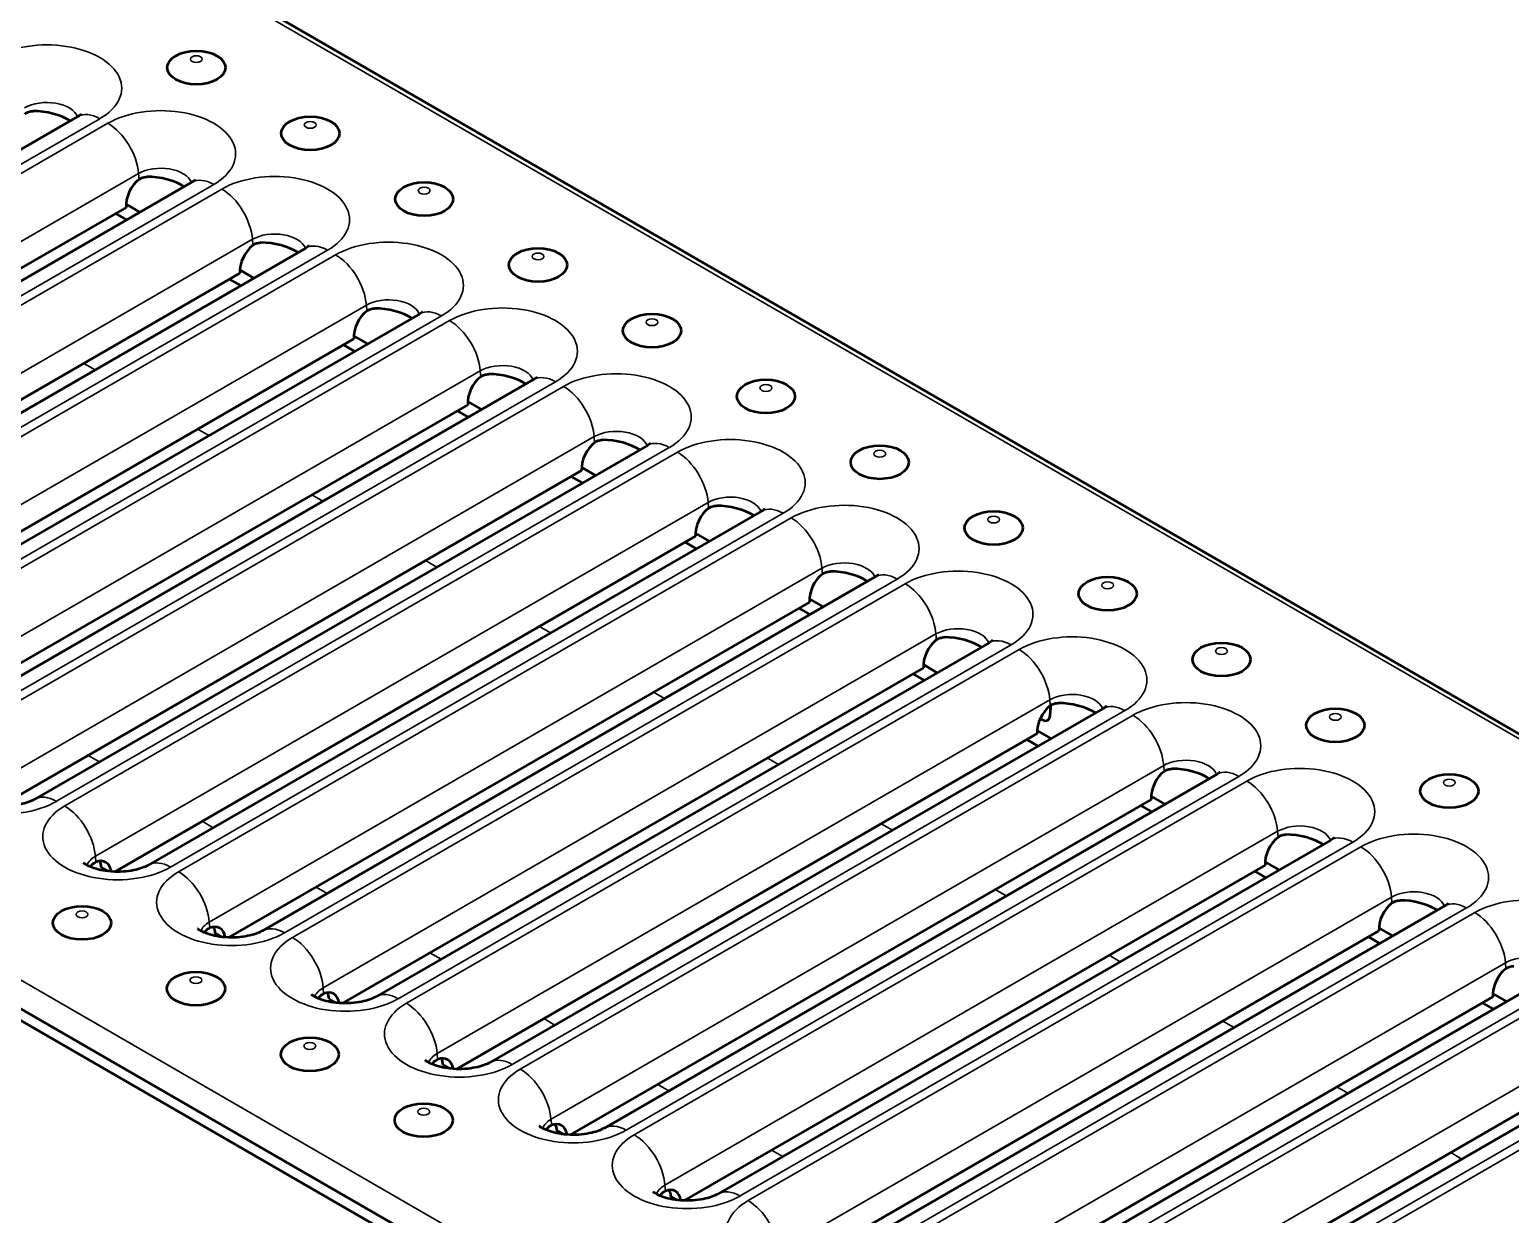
# Model space of a CAD drawing. Header units: millimetres. Extents: x 0 to 2181, y -65 to 1050.
# Drawn here: x 369.8 to 433.5, y 109.4 to 160.3 of the extents above; entities that cross this region are included whole.
import ezdxf

# ---------------------------------------------------------------- set-up
doc = ezdxf.new("R2010")
doc.units = ezdxf.units.MM
doc.header["$LTSCALE"] = 2.5
doc.layers.add('Sichtbar (ISO)', color=7, linetype='Continuous', lineweight=50)
doc.layers.add('Sichtbar schmal (ISO)', color=7, linetype='Continuous', lineweight=35)

msp = doc.modelspace()

# ---------------------------------------------------------------- linework, layer by layer
at = {"layer": 'Sichtbar (ISO)'}
for p, q in [((113.545, 314.953), (466.744, 111.033)), ((71.248, 289.865), (424.801, 85.741)), ((71.731, 290.09), (424.93, 86.17)), ((371.886, 156.566), (345.547, 141.359)), ((376.783, 153.739), (350.443, 138.532)), ((374.551, 152.451), (373.95, 152.798)), ((373.951, 152.658), (348.98, 138.241)), ((373.986, 152.124), (373.506, 152.401)), ((381.68, 150.912), (355.34, 135.705)), ((378.848, 149.831), (353.876, 135.414)), ((379.448, 149.624), (378.847, 149.971)), ((378.883, 149.297), (378.403, 149.574)), ((386.576, 148.085), (360.237, 132.878)), ((384.345, 146.796), (383.744, 147.144)), ((383.745, 147.004), (358.773, 132.587)), ((383.78, 146.47), (383.3, 146.747)), ((391.473, 145.258), (365.133, 130.05)), ((388.641, 144.177), (363.67, 129.76)), ((388.676, 143.643), (388.196, 143.92)), ((389.242, 143.969), (388.64, 144.316)), ((396.37, 142.431), (370.03, 127.223)), ((393.538, 141.35), (368.566, 126.933)), ((394.138, 141.142), (393.537, 141.489)), ((393.573, 140.816), (393.093, 141.093)), ((401.267, 139.603), (374.927, 124.396)), ((398.435, 138.523), (373.463, 124.105)), ((398.47, 137.989), (397.99, 138.266)), ((399.035, 138.315), (398.434, 138.662)), ((406.163, 136.776), (379.824, 121.569)), ((403.331, 135.696), (378.36, 121.278)), ((403.932, 135.488), (403.331, 135.835)), ((403.366, 135.162), (402.886, 135.439)), ((411.06, 133.949), (384.72, 118.742)), ((408.228, 132.869), (383.257, 118.451)), ((408.263, 132.334), (407.783, 132.612)), ((408.828, 132.661), (408.227, 133.008)), ((413.693, 131.252), (413.683, 130.901)), ((415.957, 131.122), (389.617, 115.915)), ((413.318, 130.653), (413.253, 130.69)), ((413.125, 130.041), (388.153, 115.624)), ((413.725, 129.834), (413.124, 130.181)), ((413.16, 129.507), (412.68, 129.784)), ((420.853, 128.295), (394.514, 113.088)), ((418.622, 127.007), (418.021, 127.354)), ((418.022, 127.214), (393.05, 112.797)), ((418.057, 126.68), (417.577, 126.957)), ((425.75, 125.468), (399.41, 110.261)), ((373.162, 124.128), (372.891, 124.285)), ((422.918, 124.387), (397.947, 109.97)), ((423.519, 124.18), (422.917, 124.527)), ((422.953, 123.853), (422.473, 124.13)), ((430.647, 122.641), (404.307, 107.434)), ((428.415, 121.352), (427.814, 121.699)), ((378.059, 121.301), (377.788, 121.458)), ((427.815, 121.56), (402.843, 107.143)), ((427.85, 121.026), (427.37, 121.303)), ((435.544, 119.814), (409.204, 104.606)), ((382.956, 118.474), (382.684, 118.631)), ((432.712, 118.733), (407.74, 104.316)), ((432.747, 118.199), (432.267, 118.476)), ((433.312, 118.525), (432.711, 118.872)), ((440.44, 116.987), (414.101, 101.779)), ((437.608, 115.906), (412.637, 101.488)), ((387.852, 115.647), (387.581, 115.803)), ((392.749, 112.82), (392.478, 112.976)), ((397.646, 109.993), (397.374, 110.149))]:
    msp.add_line(p, q, dxfattribs=at)
for centre in [(376.974, 158.67), (381.871, 155.843), (386.768, 153.016), (391.664, 150.188), (396.561, 147.361), (401.458, 144.534), (406.354, 141.707), (411.251, 138.88), (416.148, 136.053), (421.045, 133.226), (425.941, 130.399), (430.838, 127.571), (372.06, 121.907), (376.956, 119.08), (381.853, 116.253), (386.75, 113.426)]:
    msp.add_ellipse(centre, major_axis=(1.25, 0), ratio=0.57735, dxfattribs=at)
for centre, major_axis, ratio, start_param, end_param in [((370.523, 156.217), (1.329, -0.278), 0.38606, 0.768439, 2.089253), ((374.658, 153.067), (0.427, 0.906), 0.625236, 0.858781, 2.30425), ((375.42, 153.39), (1.329, -0.278), 0.38606, 0.768439, 2.089253), ((379.555, 150.239), (0.427, 0.906), 0.625236, 0.858781, 2.30425), ((380.316, 150.563), (1.329, -0.278), 0.38606, 0.768439, 2.089253), ((385.213, 147.736), (1.329, -0.278), 0.38606, 0.768439, 2.089253), ((384.452, 147.412), (0.427, 0.906), 0.625236, 0.858781, 2.30425), ((389.348, 144.585), (0.427, 0.906), 0.625236, 0.858781, 2.30425), ((390.11, 144.909), (1.329, -0.278), 0.38606, 0.768439, 2.089253), ((395.007, 142.082), (1.329, -0.278), 0.38606, 0.768439, 2.089253), ((394.245, 141.758), (0.427, 0.906), 0.625236, 0.858781, 2.30425), ((399.142, 138.931), (0.427, 0.906), 0.625236, 0.858781, 2.30425), ((399.903, 139.254), (1.329, -0.278), 0.38606, 0.768439, 2.089253), ((404.039, 136.104), (0.427, 0.906), 0.625236, 0.858781, 2.30425), ((404.8, 136.427), (1.329, -0.278), 0.38606, 0.768439, 2.089253), ((408.935, 133.277), (0.427, 0.906), 0.625236, 0.858781, 2.30425), ((409.697, 133.6), (1.329, -0.278), 0.38606, 0.768439, 2.089253), ((413.832, 130.45), (0.427, 0.906), 0.625236, 0.858781, 2.30425), ((414.593, 130.773), (1.329, -0.278), 0.38606, 0.768439, 2.089253), ((412.702, 132.32), (0.862, -1.708), 0.273425, 5.887592, 6.749897), ((418.729, 127.623), (0.427, 0.906), 0.625236, 0.858781, 2.30425), ((419.49, 127.946), (1.329, -0.278), 0.38606, 0.768439, 2.089253), ((423.625, 124.795), (0.427, 0.906), 0.625236, 0.858781, 2.30425), ((424.387, 125.119), (1.329, -0.278), 0.38606, 0.768439, 2.089253), ((372.625, 123.622), (-0.427, -0.906), 0.625236, 2.404136, 3.749718), ((372.184, 123.877), (0.427, 0.906), 0.625236, 5.445842, 5.813139), ((429.284, 122.292), (1.329, -0.278), 0.38606, 0.768439, 2.089253), ((428.522, 121.968), (0.427, 0.906), 0.625236, 0.858781, 2.30425), ((377.522, 120.795), (-0.427, -0.906), 0.625236, 2.404136, 3.749718), ((377.081, 121.049), (0.427, 0.906), 0.625236, 5.445842, 5.813139), ((433.419, 119.141), (0.427, 0.906), 0.625236, 0.858781, 2.30425), ((382.419, 117.967), (-0.427, -0.906), 0.625236, 2.404136, 3.749718), ((381.977, 118.222), (0.427, 0.906), 0.625236, 5.445842, 5.813139), ((387.316, 115.14), (-0.427, -0.906), 0.625236, 2.404136, 3.749718), ((386.874, 115.395), (0.427, 0.906), 0.625236, 5.445842, 5.813139), ((392.212, 112.313), (-0.427, -0.906), 0.625236, 2.404136, 3.749718), ((391.771, 112.568), (0.427, 0.906), 0.625236, 5.445842, 5.813139), ((397.109, 109.486), (-0.427, -0.906), 0.625236, 2.404136, 3.749718), ((396.667, 109.741), (0.427, 0.906), 0.625236, 5.445842, 5.813139)]:
    msp.add_ellipse(centre, major_axis=major_axis, ratio=ratio, start_param=start_param, end_param=end_param, dxfattribs=at)
for points, knots in [([(369.612, 156.688), (369.617, 156.692), (369.621, 156.695), (369.632, 156.702), (369.637, 156.706), (369.652, 156.715), (369.661, 156.721), (369.69, 156.737), (369.71, 156.747), (369.784, 156.778), (369.841, 156.791), (369.919, 156.799), (369.938, 156.8), (369.958, 156.8)], [0, 0, 0, 0, 0.00408074, 0.00408074, 0.00866605, 0.00866605, 0.01635188, 0.01635188, 0.03189008, 0.03189008, 0.07280019, 0.07280019, 0.08630397, 0.08630397, 0.08630397, 0.08630397]), ([(372.01, 156.654), (372.01, 156.654), (372.01, 156.654), (372.01, 156.654), (372.001, 156.644), (371.96, 156.612), (371.928, 156.59), (371.886, 156.566)], [5.9925471, 5.9925471, 5.9925471, 5.9925471, 5.9937874, 5.9937874, 6.1384863, 6.1384863, 6.2831853, 6.2831853, 6.2831853, 6.2831853]), ([(374.509, 153.861), (374.513, 153.865), (374.518, 153.868), (374.528, 153.875), (374.534, 153.879), (374.548, 153.888), (374.558, 153.894), (374.587, 153.91), (374.607, 153.92), (374.681, 153.951), (374.737, 153.964), (374.815, 153.972), (374.835, 153.973), (374.854, 153.973)], [0, 0, 0, 0, 0.00408074, 0.00408074, 0.00866605, 0.00866605, 0.01635188, 0.01635188, 0.03189008, 0.03189008, 0.07280019, 0.07280019, 0.08630397, 0.08630397, 0.08630397, 0.08630397]), ([(376.907, 153.827), (376.907, 153.827), (376.907, 153.827), (376.907, 153.827), (376.897, 153.817), (376.856, 153.785), (376.825, 153.763), (376.783, 153.739)], [5.9925471, 5.9925471, 5.9925471, 5.9925471, 5.9937874, 5.9937874, 6.1384863, 6.1384863, 6.2831853, 6.2831853, 6.2831853, 6.2831853]), ([(379.405, 151.034), (379.41, 151.037), (379.415, 151.041), (379.425, 151.048), (379.43, 151.052), (379.445, 151.061), (379.455, 151.067), (379.483, 151.083), (379.503, 151.093), (379.577, 151.123), (379.634, 151.137), (379.712, 151.145), (379.732, 151.146), (379.751, 151.146)], [0, 0, 0, 0, 0.00408074, 0.00408074, 0.00866605, 0.00866605, 0.01635188, 0.01635188, 0.03189008, 0.03189008, 0.07280019, 0.07280019, 0.08630397, 0.08630397, 0.08630397, 0.08630397]), ([(381.804, 151), (381.804, 151), (381.804, 151), (381.804, 151), (381.794, 150.99), (381.753, 150.958), (381.722, 150.936), (381.68, 150.912)], [5.9925471, 5.9925471, 5.9925471, 5.9925471, 5.9937874, 5.9937874, 6.1384863, 6.1384863, 6.2831853, 6.2831853, 6.2831853, 6.2831853]), ([(384.302, 148.207), (384.307, 148.21), (384.311, 148.214), (384.322, 148.221), (384.327, 148.224), (384.342, 148.234), (384.351, 148.24), (384.38, 148.256), (384.4, 148.265), (384.474, 148.296), (384.531, 148.31), (384.609, 148.318), (384.628, 148.319), (384.648, 148.319)], [0, 0, 0, 0, 0.00408074, 0.00408074, 0.00866605, 0.00866605, 0.01635188, 0.01635188, 0.03189008, 0.03189008, 0.07280019, 0.07280019, 0.08630397, 0.08630397, 0.08630397, 0.08630397]), ([(386.701, 148.173), (386.701, 148.173), (386.701, 148.173), (386.7, 148.173), (386.691, 148.163), (386.65, 148.131), (386.618, 148.109), (386.576, 148.085)], [5.9925471, 5.9925471, 5.9925471, 5.9925471, 5.9937874, 5.9937874, 6.1384863, 6.1384863, 6.2831853, 6.2831853, 6.2831853, 6.2831853]), ([(389.199, 145.38), (389.203, 145.383), (389.208, 145.387), (389.218, 145.394), (389.224, 145.397), (389.239, 145.407), (389.248, 145.412), (389.277, 145.429), (389.297, 145.438), (389.371, 145.469), (389.428, 145.483), (389.506, 145.491), (389.525, 145.492), (389.545, 145.492)], [0, 0, 0, 0, 0.00408074, 0.00408074, 0.00866605, 0.00866605, 0.01635188, 0.01635188, 0.03189008, 0.03189008, 0.07280019, 0.07280019, 0.08630397, 0.08630397, 0.08630397, 0.08630397]), ([(391.597, 145.346), (391.597, 145.346), (391.597, 145.346), (391.597, 145.346), (391.588, 145.336), (391.546, 145.304), (391.515, 145.282), (391.473, 145.258)], [5.9925471, 5.9925471, 5.9925471, 5.9925471, 5.9937874, 5.9937874, 6.1384863, 6.1384863, 6.2831853, 6.2831853, 6.2831853, 6.2831853]), ([(394.095, 142.553), (394.1, 142.556), (394.105, 142.559), (394.115, 142.567), (394.121, 142.57), (394.135, 142.58), (394.145, 142.585), (394.174, 142.602), (394.193, 142.611), (394.268, 142.642), (394.324, 142.656), (394.402, 142.664), (394.422, 142.665), (394.441, 142.665)], [0, 0, 0, 0, 0.00408074, 0.00408074, 0.00866605, 0.00866605, 0.01635188, 0.01635188, 0.03189008, 0.03189008, 0.07280019, 0.07280019, 0.08630397, 0.08630397, 0.08630397, 0.08630397]), ([(396.494, 142.519), (396.494, 142.519), (396.494, 142.519), (396.494, 142.518), (396.484, 142.508), (396.443, 142.477), (396.412, 142.455), (396.37, 142.431)], [5.9925471, 5.9925471, 5.9925471, 5.9925471, 5.9937874, 5.9937874, 6.1384863, 6.1384863, 6.2831853, 6.2831853, 6.2831853, 6.2831853]), ([(398.992, 139.725), (398.997, 139.729), (399.002, 139.732), (399.012, 139.739), (399.017, 139.743), (399.032, 139.753), (399.041, 139.758), (399.07, 139.774), (399.09, 139.784), (399.164, 139.815), (399.221, 139.829), (399.299, 139.836), (399.318, 139.838), (399.338, 139.838)], [0, 0, 0, 0, 0.00408074, 0.00408074, 0.00866605, 0.00866605, 0.01635188, 0.01635188, 0.03189008, 0.03189008, 0.07280019, 0.07280019, 0.08630397, 0.08630397, 0.08630397, 0.08630397]), ([(401.391, 139.691), (401.391, 139.691), (401.391, 139.691), (401.391, 139.691), (401.381, 139.681), (401.34, 139.649), (401.308, 139.628), (401.267, 139.603)], [5.9925471, 5.9925471, 5.9925471, 5.9925471, 5.9937874, 5.9937874, 6.1384863, 6.1384863, 6.2831853, 6.2831853, 6.2831853, 6.2831853]), ([(403.889, 136.898), (403.894, 136.902), (403.898, 136.905), (403.909, 136.912), (403.914, 136.916), (403.929, 136.925), (403.938, 136.931), (403.967, 136.947), (403.987, 136.957), (404.061, 136.988), (404.118, 137.002), (404.196, 137.009), (404.215, 137.01), (404.235, 137.011)], [0, 0, 0, 0, 0.00408074, 0.00408074, 0.00866605, 0.00866605, 0.01635188, 0.01635188, 0.03189008, 0.03189008, 0.07280019, 0.07280019, 0.08630397, 0.08630397, 0.08630397, 0.08630397]), ([(406.287, 136.864), (406.287, 136.864), (406.287, 136.864), (406.287, 136.864), (406.278, 136.854), (406.237, 136.822), (406.205, 136.801), (406.163, 136.776)], [5.9925471, 5.9925471, 5.9925471, 5.9925471, 5.9937874, 5.9937874, 6.1384863, 6.1384863, 6.2831853, 6.2831853, 6.2831853, 6.2831853]), ([(408.786, 134.071), (408.79, 134.075), (408.795, 134.078), (408.805, 134.085), (408.811, 134.089), (408.825, 134.098), (408.835, 134.104), (408.864, 134.12), (408.884, 134.13), (408.958, 134.161), (409.014, 134.174), (409.092, 134.182), (409.112, 134.183), (409.131, 134.183)], [0, 0, 0, 0, 0.00408074, 0.00408074, 0.00866605, 0.00866605, 0.01635188, 0.01635188, 0.03189008, 0.03189008, 0.07280019, 0.07280019, 0.08630397, 0.08630397, 0.08630397, 0.08630397]), ([(411.184, 134.037), (411.184, 134.037), (411.184, 134.037), (411.184, 134.037), (411.174, 134.027), (411.133, 133.995), (411.102, 133.973), (411.06, 133.949)], [5.9925471, 5.9925471, 5.9925471, 5.9925471, 5.9937874, 5.9937874, 6.1384863, 6.1384863, 6.2831853, 6.2831853, 6.2831853, 6.2831853]), ([(413.682, 131.244), (413.687, 131.248), (413.692, 131.251), (413.702, 131.258), (413.707, 131.262), (413.722, 131.271), (413.732, 131.277), (413.76, 131.293), (413.78, 131.303), (413.854, 131.334), (413.911, 131.347), (413.989, 131.355), (414.009, 131.356), (414.028, 131.356)], [0, 0, 0, 0, 0.00408074, 0.00408074, 0.00866605, 0.00866605, 0.01635188, 0.01635188, 0.03189008, 0.03189008, 0.07280019, 0.07280019, 0.08630397, 0.08630397, 0.08630397, 0.08630397]), ([(416.081, 131.21), (416.081, 131.21), (416.081, 131.21), (416.081, 131.21), (416.071, 131.2), (416.03, 131.168), (415.999, 131.146), (415.957, 131.122)], [5.9925471, 5.9925471, 5.9925471, 5.9925471, 5.9937874, 5.9937874, 6.1384863, 6.1384863, 6.2831853, 6.2831853, 6.2831853, 6.2831853]), ([(418.579, 128.417), (418.584, 128.42), (418.588, 128.424), (418.599, 128.431), (418.604, 128.435), (418.619, 128.444), (418.628, 128.45), (418.657, 128.466), (418.677, 128.476), (418.751, 128.506), (418.808, 128.52), (418.886, 128.528), (418.905, 128.529), (418.925, 128.529)], [0, 0, 0, 0, 0.00408074, 0.00408074, 0.00866605, 0.00866605, 0.01635188, 0.01635188, 0.03189008, 0.03189008, 0.07280019, 0.07280019, 0.08630397, 0.08630397, 0.08630397, 0.08630397]), ([(420.978, 128.383), (420.978, 128.383), (420.978, 128.383), (420.977, 128.383), (420.968, 128.373), (420.927, 128.341), (420.895, 128.319), (420.853, 128.295)], [5.9925471, 5.9925471, 5.9925471, 5.9925471, 5.9937874, 5.9937874, 6.1384863, 6.1384863, 6.2831853, 6.2831853, 6.2831853, 6.2831853]), ([(370.03, 127.223), (369.975, 127.192), (369.903, 127.156), (369.721, 127.085), (369.609, 127.049), (369.352, 126.988), (369.205, 126.963), (368.891, 126.932), (368.724, 126.927), (368.392, 126.939), (368.228, 126.956), (367.928, 127.009), (367.792, 127.044), (367.565, 127.12), (367.472, 127.16), (367.336, 127.232), (367.289, 127.263), (367.24, 127.301), (367.23, 127.311), (367.23, 127.311)], [0, 0, 0, 0, 0.189046, 0.189046, 0.393778, 0.393778, 0.61517, 0.61517, 0.847919, 0.847919, 1.083014, 1.083014, 1.310252, 1.310252, 1.521235, 1.521235, 1.713942, 1.713942, 1.861435, 1.861435, 1.861435, 1.861435]), ([(423.476, 125.59), (423.48, 125.593), (423.485, 125.597), (423.495, 125.604), (423.501, 125.607), (423.516, 125.617), (423.525, 125.623), (423.554, 125.639), (423.574, 125.649), (423.648, 125.679), (423.705, 125.693), (423.783, 125.701), (423.802, 125.702), (423.822, 125.702)], [0, 0, 0, 0, 0.00408074, 0.00408074, 0.00866605, 0.00866605, 0.01635188, 0.01635188, 0.03189008, 0.03189008, 0.07280019, 0.07280019, 0.08630397, 0.08630397, 0.08630397, 0.08630397]), ([(425.874, 125.556), (425.874, 125.556), (425.874, 125.556), (425.874, 125.556), (425.865, 125.546), (425.823, 125.514), (425.792, 125.492), (425.75, 125.468)], [5.9925471, 5.9925471, 5.9925471, 5.9925471, 5.9937874, 5.9937874, 6.1384863, 6.1384863, 6.2831853, 6.2831853, 6.2831853, 6.2831853]), ([(374.927, 124.396), (374.872, 124.365), (374.799, 124.329), (374.617, 124.258), (374.506, 124.222), (374.249, 124.161), (374.102, 124.136), (373.788, 124.105), (373.621, 124.1), (373.289, 124.112), (373.125, 124.129), (372.825, 124.182), (372.688, 124.217), (372.462, 124.293), (372.369, 124.333), (372.232, 124.405), (372.185, 124.436), (372.136, 124.474), (372.127, 124.484), (372.127, 124.484)], [0, 0, 0, 0, 0.189046, 0.189046, 0.393778, 0.393778, 0.61517, 0.61517, 0.847919, 0.847919, 1.083014, 1.083014, 1.310252, 1.310252, 1.521235, 1.521235, 1.713942, 1.713942, 1.861435, 1.861435, 1.861435, 1.861435]), ([(372.421, 124.313), (372.436, 124.338), (372.454, 124.362), (372.506, 124.424), (372.545, 124.458), (372.598, 124.491), (372.608, 124.497), (372.623, 124.505), (372.629, 124.508), (372.638, 124.512), (372.641, 124.513), (372.647, 124.516), (372.649, 124.517), (372.652, 124.518)], [0.0078644, 0.0078644, 0.0078644, 0.0078644, 0.02938975, 0.02938975, 0.06890596, 0.06890596, 0.07769372, 0.07769372, 0.08251673, 0.08251673, 0.08509365, 0.08509365, 0.08756849, 0.08756849, 0.08756849, 0.08756849]), ([(428.372, 122.763), (428.377, 122.766), (428.382, 122.77), (428.392, 122.777), (428.398, 122.78), (428.412, 122.79), (428.422, 122.795), (428.451, 122.812), (428.47, 122.821), (428.545, 122.852), (428.601, 122.866), (428.679, 122.874), (428.699, 122.875), (428.718, 122.875)], [0, 0, 0, 0, 0.00408074, 0.00408074, 0.00866605, 0.00866605, 0.01635188, 0.01635188, 0.03189008, 0.03189008, 0.07280019, 0.07280019, 0.08630397, 0.08630397, 0.08630397, 0.08630397]), ([(430.771, 122.729), (430.771, 122.729), (430.771, 122.729), (430.771, 122.729), (430.761, 122.719), (430.72, 122.687), (430.689, 122.665), (430.647, 122.641)], [5.9925471, 5.9925471, 5.9925471, 5.9925471, 5.9937874, 5.9937874, 6.1384863, 6.1384863, 6.2831853, 6.2831853, 6.2831853, 6.2831853]), ([(379.824, 121.569), (379.769, 121.537), (379.696, 121.502), (379.514, 121.43), (379.402, 121.395), (379.146, 121.334), (378.998, 121.309), (378.685, 121.278), (378.517, 121.273), (378.186, 121.285), (378.021, 121.302), (377.721, 121.355), (377.585, 121.39), (377.358, 121.466), (377.266, 121.506), (377.129, 121.578), (377.082, 121.609), (377.033, 121.647), (377.023, 121.657), (377.023, 121.657)], [0, 0, 0, 0, 0.189046, 0.189046, 0.393778, 0.393778, 0.61517, 0.61517, 0.847919, 0.847919, 1.083014, 1.083014, 1.310252, 1.310252, 1.521235, 1.521235, 1.713942, 1.713942, 1.861435, 1.861435, 1.861435, 1.861435]), ([(377.318, 121.486), (377.333, 121.511), (377.35, 121.535), (377.403, 121.597), (377.442, 121.631), (377.495, 121.664), (377.505, 121.67), (377.52, 121.678), (377.526, 121.681), (377.534, 121.685), (377.537, 121.686), (377.543, 121.689), (377.546, 121.69), (377.549, 121.691)], [0.0078644, 0.0078644, 0.0078644, 0.0078644, 0.02938975, 0.02938975, 0.06890596, 0.06890596, 0.07769372, 0.07769372, 0.08251673, 0.08251673, 0.08509365, 0.08509365, 0.08756849, 0.08756849, 0.08756849, 0.08756849]), ([(433.269, 119.936), (433.274, 119.939), (433.279, 119.943), (433.289, 119.95), (433.294, 119.953), (433.309, 119.963), (433.318, 119.968), (433.347, 119.985), (433.367, 119.994), (433.441, 120.025), (433.498, 120.039), (433.576, 120.047), (433.595, 120.048), (433.615, 120.048)], [0, 0, 0, 0, 0.00408074, 0.00408074, 0.00866605, 0.00866605, 0.01635188, 0.01635188, 0.03189008, 0.03189008, 0.07280019, 0.07280019, 0.08630397, 0.08630397, 0.08630397, 0.08630397]), ([(384.72, 118.742), (384.665, 118.71), (384.593, 118.675), (384.411, 118.603), (384.299, 118.568), (384.042, 118.507), (383.895, 118.482), (383.581, 118.451), (383.414, 118.445), (383.082, 118.457), (382.918, 118.475), (382.618, 118.528), (382.482, 118.563), (382.255, 118.639), (382.162, 118.679), (382.026, 118.75), (381.979, 118.782), (381.93, 118.82), (381.92, 118.83), (381.92, 118.83)], [0, 0, 0, 0, 0.189046, 0.189046, 0.393778, 0.393778, 0.61517, 0.61517, 0.847919, 0.847919, 1.083014, 1.083014, 1.310252, 1.310252, 1.521235, 1.521235, 1.713942, 1.713942, 1.861435, 1.861435, 1.861435, 1.861435]), ([(382.214, 118.659), (382.23, 118.684), (382.247, 118.708), (382.3, 118.77), (382.339, 118.804), (382.392, 118.837), (382.401, 118.843), (382.417, 118.851), (382.422, 118.853), (382.431, 118.857), (382.434, 118.859), (382.44, 118.862), (382.443, 118.863), (382.446, 118.864)], [0.0078644, 0.0078644, 0.0078644, 0.0078644, 0.02938975, 0.02938975, 0.06890596, 0.06890596, 0.07769372, 0.07769372, 0.08251673, 0.08251673, 0.08509365, 0.08509365, 0.08756849, 0.08756849, 0.08756849, 0.08756849]), ([(389.617, 115.915), (389.562, 115.883), (389.489, 115.848), (389.308, 115.776), (389.196, 115.741), (388.939, 115.68), (388.792, 115.655), (388.478, 115.624), (388.311, 115.618), (387.979, 115.63), (387.815, 115.648), (387.515, 115.701), (387.378, 115.736), (387.152, 115.812), (387.059, 115.852), (386.923, 115.923), (386.875, 115.955), (386.827, 115.993), (386.817, 116.003), (386.817, 116.003)], [0, 0, 0, 0, 0.189046, 0.189046, 0.393778, 0.393778, 0.61517, 0.61517, 0.847919, 0.847919, 1.083014, 1.083014, 1.310252, 1.310252, 1.521235, 1.521235, 1.713942, 1.713942, 1.861435, 1.861435, 1.861435, 1.861435]), ([(387.111, 115.831), (387.127, 115.857), (387.144, 115.88), (387.196, 115.943), (387.235, 115.977), (387.288, 116.01), (387.298, 116.015), (387.314, 116.024), (387.319, 116.026), (387.328, 116.03), (387.331, 116.032), (387.337, 116.034), (387.34, 116.036), (387.343, 116.037)], [0.0078644, 0.0078644, 0.0078644, 0.0078644, 0.02938975, 0.02938975, 0.06890596, 0.06890596, 0.07769372, 0.07769372, 0.08251673, 0.08251673, 0.08509365, 0.08509365, 0.08756849, 0.08756849, 0.08756849, 0.08756849]), ([(394.514, 113.088), (394.459, 113.056), (394.386, 113.02), (394.204, 112.949), (394.092, 112.914), (393.836, 112.853), (393.689, 112.828), (393.375, 112.797), (393.207, 112.791), (392.876, 112.803), (392.711, 112.821), (392.412, 112.874), (392.275, 112.909), (392.049, 112.985), (391.956, 113.025), (391.819, 113.096), (391.772, 113.128), (391.723, 113.166), (391.713, 113.176), (391.713, 113.176)], [0, 0, 0, 0, 0.189046, 0.189046, 0.393778, 0.393778, 0.61517, 0.61517, 0.847919, 0.847919, 1.083014, 1.083014, 1.310252, 1.310252, 1.521235, 1.521235, 1.713942, 1.713942, 1.861435, 1.861435, 1.861435, 1.861435]), ([(392.008, 113.004), (392.023, 113.03), (392.04, 113.053), (392.093, 113.116), (392.132, 113.15), (392.185, 113.183), (392.195, 113.188), (392.21, 113.196), (392.216, 113.199), (392.224, 113.203), (392.227, 113.205), (392.233, 113.207), (392.236, 113.209), (392.239, 113.21)], [0.0078644, 0.0078644, 0.0078644, 0.0078644, 0.02938975, 0.02938975, 0.06890596, 0.06890596, 0.07769372, 0.07769372, 0.08251673, 0.08251673, 0.08509365, 0.08509365, 0.08756849, 0.08756849, 0.08756849, 0.08756849]), ([(399.41, 110.261), (399.356, 110.229), (399.283, 110.193), (399.101, 110.122), (398.989, 110.087), (398.732, 110.025), (398.585, 110.001), (398.272, 109.969), (398.104, 109.964), (397.772, 109.976), (397.608, 109.994), (397.308, 110.047), (397.172, 110.082), (396.945, 110.157), (396.852, 110.198), (396.716, 110.269), (396.669, 110.301), (396.62, 110.338), (396.61, 110.349), (396.61, 110.349)], [0, 0, 0, 0, 0.189046, 0.189046, 0.393778, 0.393778, 0.61517, 0.61517, 0.847919, 0.847919, 1.083014, 1.083014, 1.310252, 1.310252, 1.521235, 1.521235, 1.713942, 1.713942, 1.861435, 1.861435, 1.861435, 1.861435]), ([(396.905, 110.177), (396.92, 110.202), (396.937, 110.226), (396.99, 110.289), (397.029, 110.323), (397.082, 110.356), (397.092, 110.361), (397.107, 110.369), (397.113, 110.372), (397.121, 110.376), (397.124, 110.378), (397.13, 110.38), (397.133, 110.381), (397.136, 110.383)], [0.0078644, 0.0078644, 0.0078644, 0.0078644, 0.02938975, 0.02938975, 0.06890596, 0.06890596, 0.07769372, 0.07769372, 0.08251673, 0.08251673, 0.08509365, 0.08509365, 0.08756849, 0.08756849, 0.08756849, 0.08756849])]:
    msp.add_open_spline(points, degree=3, knots=knots, dxfattribs=at)
at = {"layer": 'Sichtbar schmal (ISO)'}
for p, q in [((466.432, 111.002), (113.232, 314.922)), ((72.043, 291.141), (425.243, 87.221)), ((346.484, 141.266), (372.823, 156.473)), ((373.17, 156.273), (346.83, 141.066)), ((348.15, 138.907), (374.49, 154.114)), ((374.49, 154.114), (374.509, 153.861)), ((351.38, 138.439), (377.72, 153.646)), ((378.066, 153.446), (351.727, 138.239)), ((353.047, 136.08), (379.387, 151.287)), ((379.387, 151.287), (379.405, 151.034)), ((356.277, 135.612), (382.617, 150.819)), ((382.963, 150.619), (356.623, 135.412)), ((357.944, 133.253), (384.284, 148.46)), ((384.284, 148.46), (384.302, 148.207)), ((361.174, 132.785), (387.514, 147.992)), ((387.86, 147.792), (361.52, 132.585)), ((372.138, 145.957), (372.618, 145.68)), ((362.841, 130.425), (389.18, 145.633)), ((366.071, 129.958), (392.41, 145.165)), ((389.18, 145.633), (389.199, 145.38)), ((392.757, 144.965), (366.417, 129.758)), ((367.737, 127.598), (394.077, 142.806)), ((377.035, 143.13), (377.515, 142.853)), ((394.077, 142.806), (394.095, 142.553)), ((370.967, 127.131), (397.307, 142.338)), ((397.653, 142.138), (371.314, 126.931)), ((381.932, 140.303), (382.412, 140.026)), ((372.634, 124.771), (398.974, 139.978)), ((375.864, 124.303), (402.204, 139.511)), ((398.974, 139.978), (398.992, 139.725)), ((402.55, 139.311), (376.21, 124.103)), ((377.531, 121.944), (403.87, 137.151)), ((386.828, 137.476), (387.308, 137.199)), ((403.87, 137.151), (403.889, 136.898)), ((380.761, 121.476), (407.1, 136.684)), ((407.447, 136.484), (381.107, 121.276)), ((382.427, 119.117), (408.767, 134.324)), ((391.725, 134.649), (392.205, 134.372)), ((408.767, 134.324), (408.786, 134.071)), ((385.657, 118.649), (411.997, 133.856)), ((412.343, 133.656), (386.004, 118.449)), ((396.622, 131.822), (397.102, 131.545)), ((387.324, 116.29), (413.664, 131.497)), ((413.658, 131.226), (413.683, 130.901)), ((413.664, 131.497), (413.682, 131.244)), ((390.554, 115.822), (416.894, 131.029)), ((417.24, 130.829), (390.9, 115.622)), ((413.318, 130.653), (413.307, 130.799)), ((372.325, 129.102), (372.805, 128.825)), ((392.221, 113.463), (418.561, 128.67)), ((401.519, 128.995), (401.999, 128.718)), ((418.561, 128.67), (418.579, 128.417)), ((395.451, 112.995), (421.791, 128.202)), ((422.137, 128.002), (395.797, 112.795)), ((377.222, 126.275), (377.701, 125.998)), ((406.415, 126.168), (406.895, 125.891)), ((397.118, 110.636), (423.457, 125.843)), ((423.457, 125.843), (423.476, 125.59)), ((372.634, 124.771), (372.652, 124.518)), ((400.348, 110.168), (426.687, 125.375)), ((427.034, 125.175), (400.694, 109.968)), ((382.118, 123.448), (382.598, 123.171)), ((402.014, 107.808), (428.354, 123.016)), ((411.312, 123.34), (411.792, 123.063)), ((428.354, 123.016), (428.372, 122.763)), ((405.244, 107.341), (431.584, 122.548)), ((431.93, 122.348), (405.591, 107.141)), ((377.531, 121.944), (377.549, 121.691)), ((387.015, 120.621), (387.495, 120.344)), ((416.209, 120.513), (416.689, 120.236)), ((406.911, 104.981), (433.251, 120.189)), ((410.141, 104.514), (436.481, 119.721)), ((433.251, 120.189), (433.269, 119.936)), ((382.427, 119.117), (382.446, 118.864)), ((436.827, 119.521), (410.487, 104.314)), ((391.912, 117.794), (392.392, 117.517)), ((411.808, 102.154), (438.147, 117.361)), ((421.105, 117.686), (421.585, 117.409)), ((415.038, 101.686), (441.377, 116.894)), ((441.724, 116.694), (415.384, 101.486)), ((387.324, 116.29), (387.343, 116.037)), ((396.808, 114.967), (397.288, 114.69)), ((426.002, 114.859), (426.482, 114.582)), ((392.221, 113.463), (392.239, 113.21)), ((401.705, 112.14), (402.185, 111.863)), ((430.899, 112.032), (431.379, 111.755)), ((397.118, 110.636), (397.136, 110.383))]:
    msp.add_line(p, q, dxfattribs=at)
for centre, major_axis, start_param, end_param in [((370.548, 157.787), (3.218, 0), 5.497787, 8.63938), ((370.548, 156.39), (1.35, 0), 0.214122, 2.356194), ((372.823, 154.943), (-0.937, 1.623), 5.497787, 6.283185), ((375.445, 154.96), (3.218, 0), 5.497787, 8.63938), ((373.17, 154.743), (0.937, -1.623), 0.872665, 2.356194), ((375.445, 153.563), (1.35, 0), 0.214122, 2.356194), ((380.342, 152.133), (3.218, 0), 5.497787, 8.63938), ((377.72, 152.116), (-0.937, 1.623), 5.497787, 6.283185), ((378.066, 151.916), (0.937, -1.623), 0.872665, 2.356194), ((380.342, 150.736), (1.35, 0), 0.214122, 2.356194), ((382.617, 149.289), (-0.937, 1.623), 5.497787, 6.283185), ((385.238, 149.306), (3.218, 0), 5.497787, 8.63938), ((382.963, 149.089), (0.937, -1.623), 0.872665, 2.356194), ((385.238, 147.908), (1.35, 0), 0.214122, 2.356194), ((390.135, 146.478), (3.218, 0), 5.497787, 8.63938), ((387.514, 146.462), (-0.937, 1.623), 5.497787, 6.283185), ((387.86, 146.262), (0.937, -1.623), 0.872665, 2.356194), ((390.135, 145.081), (1.35, 0), 0.214122, 2.356194), ((392.41, 143.634), (-0.937, 1.623), 5.497787, 6.283185), ((395.032, 143.651), (3.218, 0), 5.497787, 8.63938), ((392.757, 143.434), (0.937, -1.623), 0.872665, 2.356194), ((395.032, 142.254), (1.35, 0), 0.214122, 2.356194), ((399.929, 140.824), (3.218, 0), 5.497787, 8.63938), ((397.307, 140.807), (-0.937, 1.623), 5.497787, 6.283185), ((397.653, 140.607), (0.937, -1.623), 0.872665, 2.356194), ((399.929, 139.427), (1.35, 0), 0.214122, 2.356194), ((402.204, 137.98), (-0.937, 1.623), 5.497787, 6.283185), ((404.825, 137.997), (3.218, 0), 5.497787, 8.63938), ((402.55, 137.78), (0.937, -1.623), 0.872665, 2.356194), ((404.825, 136.6), (1.35, 0), 0.214122, 2.356194), ((407.1, 135.153), (-0.937, 1.623), 5.497787, 6.283185), ((409.722, 135.17), (3.218, 0), 5.497787, 8.63938), ((407.447, 134.953), (0.937, -1.623), 0.872665, 2.356194), ((409.722, 133.773), (1.35, 0), 0.214122, 2.356194), ((414.619, 132.343), (3.218, 0), 5.497787, 8.63938), ((411.997, 132.326), (-0.937, 1.623), 5.497787, 6.283185), ((412.343, 132.126), (0.937, -1.623), 0.872665, 2.356194), ((414.619, 130.946), (1.35, 0), 0.214122, 2.356194), ((416.894, 129.499), (-0.937, 1.623), 5.497787, 6.283185), ((419.515, 129.516), (3.218, 0), 5.497787, 8.63938), ((417.24, 129.299), (0.937, -1.623), 0.872665, 2.356194), ((368.692, 128.444), (-3.218, 0), 5.497787, 8.63938), ((419.515, 128.119), (1.35, 0), 0.214122, 2.356194), ((424.412, 126.689), (3.218, 0), 5.497787, 8.63938), ((421.791, 126.672), (-0.937, 1.623), 5.497787, 6.283185), ((422.137, 126.472), (0.937, -1.623), 0.872665, 2.356194), ((370.967, 125.6), (-0.937, 1.623), 5.497787, 6.283185), ((373.589, 125.617), (-3.218, 0), 5.497787, 8.63938), ((371.314, 125.4), (-0.937, 1.623), 4.014257, 5.497787), ((424.412, 125.292), (1.35, 0), 0.214122, 2.356194), ((426.687, 123.845), (-0.937, 1.623), 5.497787, 6.283185), ((429.309, 123.862), (3.218, 0), 5.497787, 8.63938), ((373.589, 124.22), (-1.35, 0), 5.497787, 6.068825), ((427.034, 123.645), (0.937, -1.623), 0.872665, 2.356194), ((375.864, 122.773), (-0.937, 1.623), 5.497787, 6.283185), ((378.486, 122.79), (-3.218, 0), 5.497787, 8.63938), ((376.21, 122.573), (-0.937, 1.623), 4.014257, 5.497787), ((429.309, 122.464), (1.35, 0), 0.214122, 2.356194), ((434.206, 121.034), (3.218, 0), 5.497787, 8.63938), ((431.584, 121.017), (-0.937, 1.623), 5.497787, 6.283185), ((431.93, 120.818), (0.937, -1.623), 0.872665, 2.356194), ((378.486, 121.393), (-1.35, 0), 5.497787, 6.068825), ((380.761, 119.946), (-0.937, 1.623), 5.497787, 6.283185), ((383.382, 119.963), (-3.218, 0), 5.497787, 8.63938), ((381.107, 119.746), (-0.937, 1.623), 4.014257, 5.497787), ((434.206, 119.637), (1.35, 0), 0.214122, 2.356194), ((383.382, 118.566), (-1.35, 0), 5.497787, 6.068825), ((385.657, 117.119), (-0.937, 1.623), 5.497787, 6.283185), ((388.279, 117.136), (-3.218, 0), 5.497787, 8.63938), ((386.004, 116.919), (-0.937, 1.623), 4.014257, 5.497787), ((388.279, 115.739), (-1.35, 0), 5.497787, 6.068825), ((390.554, 114.292), (-0.937, 1.623), 5.497787, 6.283185), ((393.176, 114.309), (-3.218, 0), 5.497787, 8.63938), ((390.9, 114.092), (-0.937, 1.623), 4.014257, 5.497787), ((393.176, 112.911), (-1.35, 0), 5.497787, 6.068825), ((395.451, 111.464), (-0.937, 1.623), 5.497787, 6.283185), ((398.072, 111.481), (-3.218, 0), 5.497787, 8.63938), ((395.797, 111.264), (-0.937, 1.623), 4.014257, 5.497787), ((398.072, 110.084), (-1.35, 0), 5.497787, 6.068825), ((400.348, 108.637), (-0.937, 1.623), 5.497787, 6.283185), ((402.969, 108.654), (-3.218, 0), 5.497787, 8.63938), ((400.694, 108.437), (-0.937, 1.623), 4.014257, 5.497787)]:
    msp.add_ellipse(centre, major_axis=major_axis, ratio=0.57735, start_param=start_param, end_param=end_param, dxfattribs=at)
for centre, major_axis in [((376.974, 159.033), (0.255, 0)), ((381.871, 156.206), (0.255, 0)), ((386.768, 153.379), (0.255, 0)), ((391.664, 150.552), (0.255, 0)), ((396.561, 147.725), (0.255, 0)), ((401.458, 144.898), (0.255, 0)), ((406.354, 142.071), (0.255, 0)), ((411.251, 139.244), (0.255, 0)), ((416.148, 136.417), (0.255, 0)), ((421.045, 133.589), (0.255, 0)), ((425.941, 130.762), (0.255, 0)), ((430.838, 127.935), (0.255, 0)), ((372.06, 122.271), (-0.255, 0)), ((376.956, 119.444), (-0.255, 0)), ((381.853, 116.616), (-0.255, 0)), ((386.75, 113.789), (-0.255, 0))]:
    msp.add_ellipse(centre, major_axis=major_axis, ratio=0.57735, dxfattribs=at)

doc.saveas('drawing.dxf')
